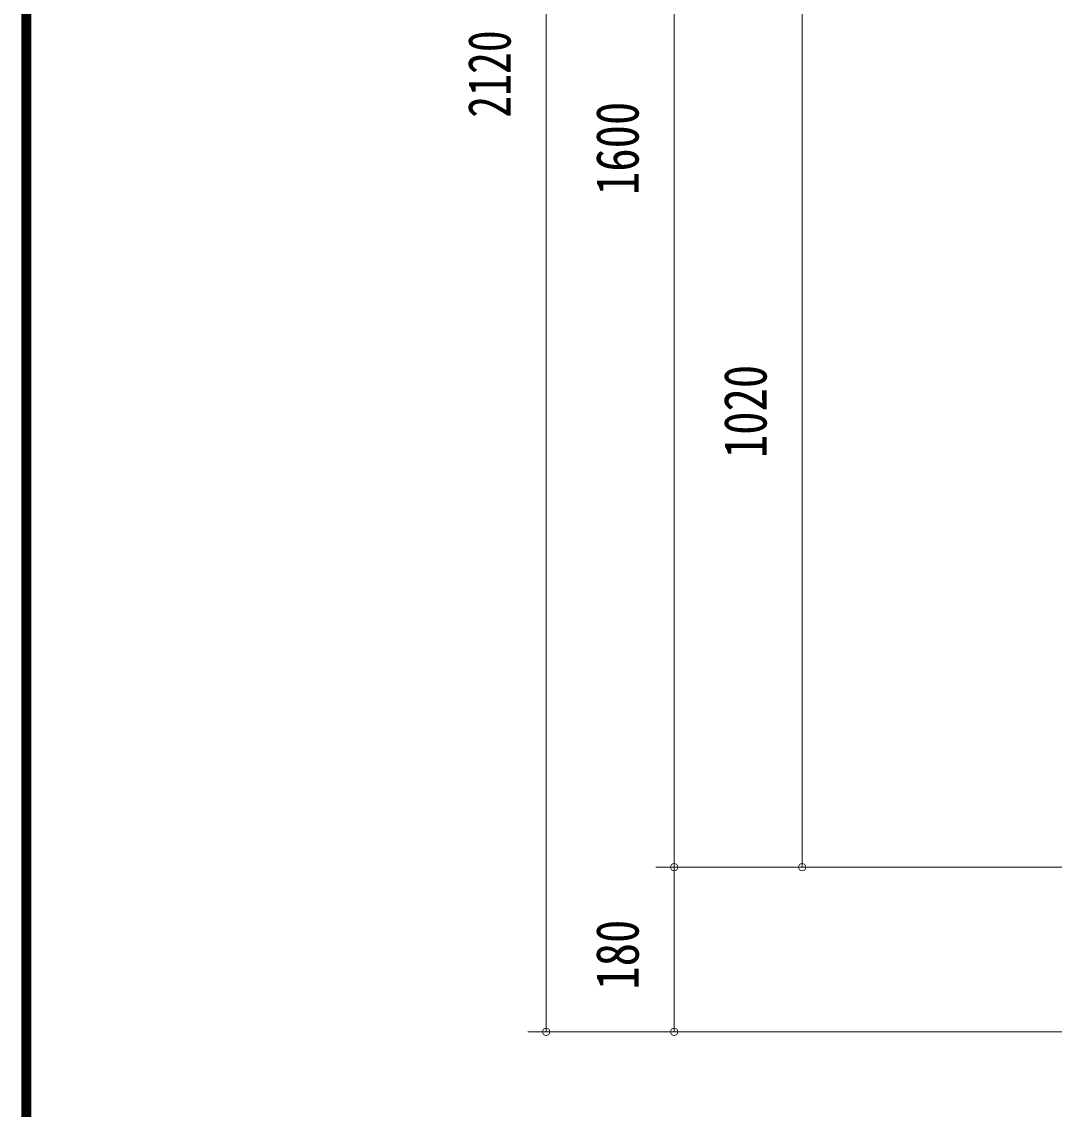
# Model space of a CAD drawing. Units: millimetres, scale not verified. Extents: x -5740 to 6033, y -4020 to 4020.
# Drawn here: x -5740 to -4610, y -2485 to -1295 of the extents above; entities that cross this region are included whole.
import ezdxf
from ezdxf.enums import TextEntityAlignment as Align

# ---------------------------------------------------------------- set-up
doc = ezdxf.new("R2010")
doc.units = ezdxf.units.MM
doc.header["$LTSCALE"] = 10
doc.layers.add('0-C_2-F', color=3, linetype='Continuous', lineweight=18)
doc.layers.add('1-0_F-F4PAPAER', color=5, linetype='Continuous', lineweight=18)
doc.styles.add('ＭＳ ゴシック', font='')
doc.styles.get('ＭＳ ゴシック').set_extended_font_data('MS Gothic')

msp = doc.modelspace()

# ---------------------------------------------------------------- linework, layer by layer
at = {"layer": '0-C_2-F'}
for p, q in [((-5166.25, -2400.14), (-5166.25, -280.14)), ((-5026.25, -620.14), (-5026.25, -2220.14)), ((-4886.25, -1200.14), (-4886.25, -2220.14)), ((-5046.25, -2220.14), (-4180.66, -2220.14)), ((-5026.25, -2220.14), (-5026.25, -2400.14)), ((-5186.25, -2400.14), (-4171.49, -2400.14))]:
    msp.add_line(p, q, dxfattribs=at)
for centre, start, end in [((-5026.25, -2220.14), 0, 180), ((-5026.25, -2220.14), 180, 0), ((-4886.25, -2220.14), 0, 180), ((-4886.25, -2220.14), 180, 0), ((-5166.25, -2400.14), 0, 180), ((-5166.25, -2400.14), 180, 0), ((-5026.25, -2400.14), 0, 180), ((-5026.25, -2400.14), 180, 0)]:
    msp.add_arc(centre, 4, start, end, dxfattribs=at)
at = {"layer": '1-0_F-F4PAPAER'}
for points in [[(5739.96, 4020.13), (-5740.04, 4020.13), (-5740.04, -4019.87), (5739.96, -4019.87)], [(5738.96, 4019.13), (5738.96, -4018.87), (-5739.04, -4018.87), (-5739.04, 4019.13)], [(5737.96, 4018.13), (5737.96, -4017.87), (-5738.04, -4017.87), (-5738.04, 4018.13)], [(5736.96, 4017.13), (5736.96, -4016.87), (-5737.04, -4016.87), (-5737.04, 4017.13)], [(5735.96, 4016.13), (5735.96, -4015.87), (-5736.04, -4015.87), (-5736.04, 4016.13)], [(5734.96, 4015.13), (5734.96, -4014.87), (-5735.04, -4014.87), (-5735.04, 4015.13)], [(5733.96, 4014.13), (5733.96, -4013.87), (-5734.04, -4013.87), (-5734.04, 4014.13)], [(5732.96, 4013.13), (5732.96, -4012.87), (-5733.04, -4012.87), (-5733.04, 4013.13)], [(5731.96, 4012.13), (5731.96, -4011.87), (-5732.04, -4011.87), (-5732.04, 4012.13)], [(5730.96, 4011.13), (5730.96, -4010.87), (-5731.04, -4010.87), (-5731.04, 4011.13)], [(5729.96, 4010.13), (5729.96, -4009.87), (-5730.04, -4009.87), (-5730.04, 4010.13)]]:
    msp.add_lwpolyline(points, close=True, dxfattribs=at)

# ---------------------------------------------------------------- texts
at = {"layer": '0-C_2-F', "color": 7, "style": 'ＭＳ ゴシック'}
for s, width, p in [('2120', 0.75, (-5191.05, -1400.4)), ('1600', 0.8, (-5051.05, -1484.87)), ('1020', 0.8, (-4911.05, -1772.67)), ('180', 0.8, (-5051.05, -2354.05))]:
    msp.add_text(s, height=46.89, rotation=90, dxfattribs=dict(at, width=width)).set_placement(p, align=Align.BOTTOM_LEFT)

doc.saveas('drawing.dxf')
